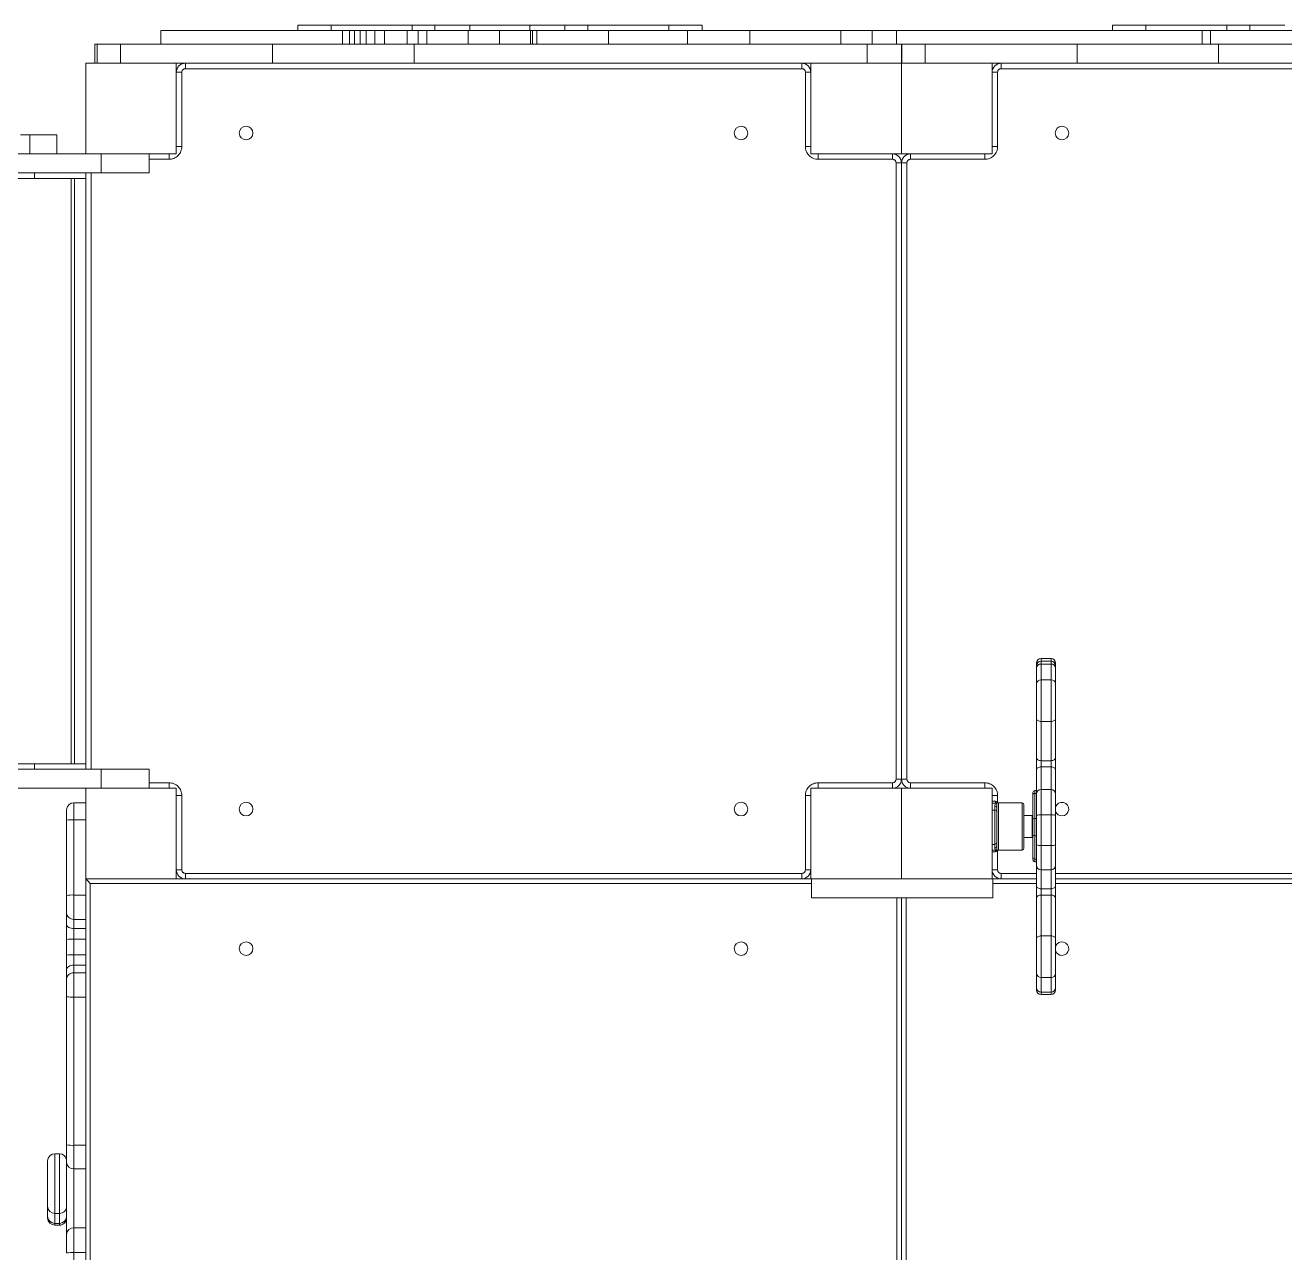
# Model space of a CAD drawing. Header units: millimetres. Extents: x -8083 to 6576, y -6691 to 5601.
# Drawn here: x 1200 to 2590, y 277 to 1632 of the extents above; entities that cross this region are included whole.
import ezdxf

# ---------------------------------------------------------------- set-up
doc = ezdxf.new("R2010")
doc.units = ezdxf.units.MM
doc.layers.add('DIKOM_ОБЪЕКТ', color=7, linetype='Continuous')

msp = doc.modelspace()

# ---------------------------------------------------------------- linework, layer by layer
at = {"layer": 'DIKOM_ОБЪЕКТ', "color": 7, "linetype": 'Continuous', "lineweight": 15}
for p, q in [((1349.972, 1611.118), (1349.972, 1626.118)), ((1550.372, 1626.118), (1349.972, 1626.118)), ((1501.029, 1632.119), (1501.029, 1626.118)), ((1537.734, 1632.119), (1501.029, 1632.119)), ((1537.734, 1632.119), (1627.071, 1632.119)), ((1537.734, 1626.118), (1537.734, 1632.119)), ((1550.372, 1611.118), (1550.372, 1626.118)), ((1550.372, 1626.118), (1558.072, 1626.118)), ((1558.072, 1626.118), (1558.072, 1611.118)), ((1558.072, 1626.118), (1563.592, 1626.118)), ((1563.592, 1626.118), (1563.592, 1611.118)), ((1569.82, 1626.118), (1563.592, 1626.118)), ((1569.82, 1611.118), (1569.82, 1626.118)), ((1576.429, 1626.118), (1569.82, 1626.118)), ((1576.429, 1611.118), (1576.429, 1626.118)), ((1585.955, 1626.118), (1576.429, 1626.118)), ((1585.955, 1611.118), (1585.955, 1626.118)), ((1596.595, 1626.118), (1585.955, 1626.118)), ((1596.595, 1611.118), (1596.595, 1626.118)), ((1621.788, 1626.118), (1596.595, 1626.118)), ((1621.788, 1611.118), (1621.788, 1626.118)), ((1621.788, 1626.118), (1633.734, 1626.118)), ((1652.33, 1632.119), (1627.071, 1632.119)), ((1627.071, 1632.119), (1627.071, 1626.118)), ((1633.734, 1626.118), (1633.734, 1611.118)), ((1633.734, 1626.118), (1643.507, 1626.118)), ((1643.507, 1626.118), (1643.507, 1611.118)), ((1689.01, 1626.118), (1643.507, 1626.118)), ((1652.33, 1632.119), (1691.029, 1632.119)), ((1652.33, 1626.118), (1652.33, 1632.119)), ((1689.01, 1611.118), (1689.01, 1626.118)), ((1723.42, 1626.118), (1689.01, 1626.118)), ((1691.029, 1632.119), (1691.029, 1626.118)), ((1757.024, 1632.119), (1691.029, 1632.119)), ((1723.42, 1611.118), (1723.42, 1626.118)), ((1723.42, 1626.118), (1757.83, 1626.118)), ((1757.024, 1626.118), (1757.024, 1632.119)), ((1757.024, 1632.119), (1795.723, 1632.119)), ((1757.83, 1626.118), (1757.83, 1611.118)), ((1757.83, 1626.118), (1760.048, 1626.118)), ((1760.048, 1626.118), (1760.048, 1611.118)), ((1764.693, 1626.118), (1760.048, 1626.118)), ((1764.693, 1611.118), (1764.693, 1626.118)), ((1843.661, 1626.118), (1764.693, 1626.118)), ((1820.982, 1632.119), (1795.723, 1632.119)), ((1795.723, 1632.119), (1795.723, 1626.118)), ((1820.982, 1632.119), (1910.32, 1632.119)), ((1820.982, 1626.118), (1820.982, 1632.119)), ((1843.661, 1611.118), (1843.661, 1626.118)), ((1931.017, 1626.118), (1843.661, 1626.118)), ((1947.024, 1632.119), (1910.32, 1632.119)), ((1910.32, 1632.119), (1910.32, 1626.118)), ((1931.017, 1611.118), (1931.017, 1626.118)), ((1931.017, 1626.118), (1999.743, 1626.118)), ((1947.024, 1626.118), (1947.024, 1632.119)), ((1999.743, 1626.118), (1999.743, 1611.118)), ((1999.743, 1626.118), (2100.23, 1626.118)), ((2100.23, 1626.118), (2100.23, 1611.118)), ((2100.23, 1626.118), (2134.748, 1626.118)), ((2134.748, 1626.118), (2134.748, 1611.118)), ((2134.748, 1626.118), (2161.643, 1626.118)), ((2161.643, 1626.118), (2161.643, 1611.118)), ((2498.72, 1626.118), (2161.643, 1626.118)), ((2399.937, 1632.119), (2399.937, 1626.118)), ((2436.641, 1632.119), (2399.937, 1632.119)), ((2436.641, 1632.119), (2525.979, 1632.119)), ((2436.641, 1626.118), (2436.641, 1632.119)), ((2498.72, 1626.118), (2498.72, 1611.118)), ((2507.845, 1626.118), (2498.72, 1626.118)), ((2507.845, 1611.118), (2507.845, 1626.118)), ((2605.486, 1626.118), (2507.845, 1626.118)), ((2551.238, 1632.119), (2525.979, 1632.119)), ((2525.979, 1632.119), (2525.979, 1626.118)), ((2551.238, 1632.119), (2589.936, 1632.119)), ((2551.238, 1626.118), (2551.238, 1632.119)), ((1277.07, 1611.118), (1277.07, 1590.118)), ((1279.728, 1611.118), (1277.07, 1611.118)), ((1279.728, 1611.118), (1279.728, 1590.118)), ((1305.42, 1611.118), (1279.728, 1611.118)), ((1305.42, 1590.118), (1305.42, 1611.118)), ((1305.42, 1611.118), (1473.115, 1611.118)), ((1473.115, 1611.118), (1473.115, 1590.118)), ((1473.115, 1611.118), (1629.324, 1611.118)), ((1629.324, 1611.118), (1629.324, 1590.118)), ((2129.287, 1611.118), (1629.324, 1611.118)), ((2129.287, 1590.118), (2129.287, 1611.118)), ((2167.07, 1611.118), (2129.287, 1611.118)), ((2167.07, 1590.118), (2167.07, 1611.118)), ((2167.374, 1611.118), (2167.07, 1611.118)), ((2167.362, 1611.118), (2167.362, 1590.118)), ((2193.028, 1611.118), (2167.362, 1611.118)), ((2193.028, 1590.118), (2193.028, 1611.118)), ((2193.028, 1611.118), (2360.723, 1611.118)), ((2360.723, 1590.118), (2360.723, 1611.118)), ((2360.723, 1611.118), (2498.72, 1611.118)), ((2507.845, 1611.118), (2498.72, 1611.118)), ((2605.486, 1611.118), (2507.845, 1611.118)), ((2516.933, 1611.118), (2516.933, 1590.118)), ((1267.07, 1590.118), (1267.07, 1490.118)), ((1367.07, 1590.118), (1267.07, 1590.118)), ((1473.115, 1590.118), (1367.07, 1590.118)), ((1367.07, 1490.118), (1367.07, 1590.118)), ((1377.07, 1584.118), (1377.07, 1590.118)), ((1629.324, 1590.118), (1473.115, 1590.118)), ((2129.287, 1590.118), (1629.324, 1590.118)), ((2057.07, 1584.118), (2057.07, 1590.118)), ((2067.07, 1590.118), (2067.07, 1490.118)), ((2167.07, 1590.118), (2129.287, 1590.118)), ((2167.07, 1590.118), (2167.07, 1490.118)), ((2167.362, 1590.118), (2167.07, 1590.118)), ((2167.362, 1590.118), (2193.028, 1590.118)), ((2193.028, 1590.118), (2360.723, 1590.118)), ((2267.07, 1490.118), (2267.07, 1590.118)), ((2277.07, 1584.118), (2277.07, 1590.118)), ((2360.723, 1590.118), (2516.933, 1590.118)), ((2516.933, 1590.118), (2967.07, 1590.118)), ((1373.07, 1580.118), (1367.07, 1580.118)), ((1373.07, 1580.118), (1373.07, 1498.118)), ((2057.07, 1584.118), (1377.07, 1584.118)), ((2061.07, 1498.118), (2061.07, 1580.118)), ((2061.07, 1580.118), (2067.07, 1580.118)), ((2273.07, 1580.118), (2267.07, 1580.118)), ((2273.07, 1580.118), (2273.07, 1498.118)), ((2957.07, 1584.118), (2277.07, 1584.118)), ((1205.369, 1511.118), (1195.313, 1511.118)), ((1205.369, 1511.118), (1205.369, 1490.118)), ((1235.369, 1511.118), (1205.369, 1511.118)), ((1235.369, 1490.118), (1235.369, 1511.118)), ((1267.07, 1490.118), (1141.562, 1490.118)), ((1267.07, 1490.118), (1367.07, 1490.118)), ((1284.045, 1469.118), (1284.045, 1490.118)), ((1337.07, 1469.118), (1337.07, 1490.118)), ((1359.07, 1490.118), (1359.07, 1484.118)), ((1373.07, 1498.118), (1367.07, 1498.118)), ((2061.07, 1498.118), (2067.07, 1498.118)), ((2067.07, 1490.118), (2167.07, 1490.118)), ((2075.07, 1484.118), (2075.07, 1490.118)), ((2157.07, 1484.118), (2157.07, 1490.118)), ((2167.07, 1490.118), (2267.07, 1490.118)), ((2177.07, 1484.118), (2177.07, 1490.118)), ((2259.07, 1490.118), (2259.07, 1484.118)), ((2273.07, 1498.118), (2267.07, 1498.118)), ((1359.07, 1484.118), (1337.07, 1484.118)), ((2157.07, 1484.118), (2075.07, 1484.118)), ((2161.07, 800.118), (2161.07, 1480.118)), ((2161.07, 1480.118), (2167.07, 1480.118)), ((2167.07, 800.118), (2167.07, 1480.118)), ((2173.07, 1480.118), (2167.07, 1480.118)), ((2173.07, 1480.118), (2173.07, 800.118)), ((2259.07, 1484.118), (2177.07, 1484.118)), ((1210.493, 1463.118), (409.934, 1463.118)), ((1141.562, 1469.118), (1284.045, 1469.118)), ((1210.493, 1463.118), (1210.493, 1469.118)), ((1267.07, 1463.118), (1210.493, 1463.118)), ((1251.185, 817.118), (1251.185, 1463.118)), ((1254.689, 1463.118), (1254.689, 817.118)), ((1267.07, 1463.118), (1267.07, 1469.118)), ((1267.07, 1463.118), (1267.07, 817.118)), ((1273.07, 1469.118), (1273.07, 811.118)), ((1284.045, 1469.118), (1337.07, 1469.118)), ((2332.07, 933.188), (2321.07, 933.188)), ((2321.07, 930.245), (2321.07, 933.188)), ((2332.07, 930.245), (2332.07, 933.188)), ((2332.07, 930.245), (2321.07, 930.245)), ((2321.07, 927.133), (2321.07, 930.245)), ((2321.07, 909.682), (2321.07, 927.133)), ((2332.07, 927.133), (2321.07, 927.133)), ((2332.07, 927.133), (2332.07, 930.245)), ((2332.07, 909.682), (2332.07, 927.133)), ((2321.07, 863.771), (2321.07, 909.682)), ((2332.07, 909.682), (2321.07, 909.682)), ((2332.07, 863.771), (2332.07, 909.682)), ((2316.07, 867.378), (2316.07, 824.127)), ((2321.07, 863.771), (2332.07, 863.771)), ((2321.07, 820.52), (2321.07, 863.771)), ((2332.07, 863.771), (2332.07, 820.52)), ((2337.07, 867.378), (2337.07, 824.127)), ((2321.07, 820.52), (2332.07, 820.52)), ((2321.07, 813.626), (2321.07, 820.52)), ((2332.07, 820.52), (2332.07, 813.626)), ((1210.493, 817.118), (409.934, 817.118)), ((1284.045, 811.118), (1141.562, 811.118)), ((1267.07, 817.118), (1210.493, 817.118)), ((1210.493, 811.118), (1210.493, 817.118)), ((1267.07, 811.118), (1267.07, 817.118)), ((1284.045, 790.118), (1284.045, 811.118)), ((1337.07, 811.118), (1284.045, 811.118)), ((1337.07, 790.118), (1337.07, 811.118)), ((2332.07, 813.626), (2321.07, 813.626)), ((2321.07, 788.763), (2321.07, 813.626)), ((2332.07, 788.763), (2332.07, 813.626)), ((1337.07, 796.118), (1359.07, 796.118)), ((1359.07, 796.118), (1359.07, 790.118)), ((2075.07, 796.118), (2157.07, 796.118)), ((2075.07, 796.118), (2075.07, 790.118)), ((2157.07, 796.118), (2157.07, 790.118)), ((2161.07, 800.118), (2167.07, 800.118)), ((2173.07, 800.118), (2167.07, 800.118)), ((2177.07, 796.118), (2259.07, 796.118)), ((2177.07, 796.118), (2177.07, 790.118)), ((2259.07, 796.118), (2259.07, 790.118)), ((1141.562, 790.118), (1267.07, 790.118)), ((1267.07, 790.118), (1267.07, 690.118)), ((1367.07, 790.118), (1267.07, 790.118)), ((1367.07, 690.118), (1367.07, 790.118)), ((1373.07, 782.118), (1367.07, 782.118)), ((1373.07, 782.118), (1373.07, 700.118)), ((2061.07, 700.118), (2061.07, 782.118)), ((2061.07, 782.118), (2067.07, 782.118)), ((2067.07, 790.118), (2067.07, 690.118)), ((2167.07, 790.118), (2067.07, 790.118)), ((2267.07, 790.118), (2167.07, 790.118)), ((2167.07, 790.118), (2167.07, 690.118)), ((2267.07, 690.118), (2267.07, 790.118)), ((2273.07, 782.118), (2267.07, 782.118)), ((2273.07, 782.118), (2273.07, 774.151)), ((2316.07, 787.566), (2314.07, 787.566)), ((2314.07, 787.566), (2314.07, 784.432)), ((2314.07, 756.82), (2314.07, 784.432)), ((2314.07, 784.432), (2316.07, 784.432)), ((2332.07, 788.763), (2321.07, 788.763)), ((2321.07, 760.683), (2321.07, 788.763)), ((2332.07, 760.683), (2332.07, 788.763)), ((1254.07, 774.118), (1254.07, 755.27)), ((1267.07, 774.118), (1254.07, 774.118)), ((2270.606, 775.883), (2267.07, 775.883)), ((2267.07, 773.686), (2270.606, 773.686)), ((2270.07, 765.97), (2267.07, 765.97)), ((2270.07, 770.539), (2270.07, 765.97)), ((2270.07, 727.996), (2270.07, 765.97)), ((2270.606, 773.686), (2270.606, 775.883)), ((2272.338, 772.764), (2272.338, 774.883)), ((2300.07, 773.883), (2274.07, 773.883)), ((2274.07, 773.883), (2274.07, 721.883)), ((2300.07, 721.883), (2300.07, 773.883)), ((1246.07, 754.809), (1246.07, 671.833)), ((1254.07, 672.293), (1254.07, 755.27)), ((1254.07, 755.27), (1267.07, 755.27)), ((2311.07, 759.883), (2302.07, 759.883)), ((2311.07, 735.883), (2311.07, 759.883)), ((2314.07, 756.82), (2314.07, 737.464)), ((2316.07, 756.82), (2314.07, 756.82)), ((2321.07, 726.97), (2321.07, 760.683)), ((2332.07, 760.683), (2321.07, 760.683)), ((2332.07, 726.97), (2332.07, 760.683)), ((2314.07, 737.464), (2316.07, 737.464)), ((2314.07, 711.733), (2314.07, 737.464)), ((2267.07, 727.996), (2270.07, 727.996)), ((2270.07, 727.996), (2270.07, 724.456)), ((2272.338, 720.883), (2272.338, 722.595)), ((2302.07, 735.883), (2311.07, 735.883)), ((2332.07, 726.97), (2321.07, 726.97)), ((2321.07, 700.107), (2321.07, 726.97)), ((2332.07, 700.107), (2332.07, 726.97)), ((2270.606, 721.659), (2267.07, 721.659)), ((2267.07, 719.883), (2270.606, 719.883)), ((2270.606, 719.883), (2270.606, 721.659)), ((2273.07, 721.615), (2273.07, 700.118)), ((2274.07, 721.883), (2300.07, 721.883)), ((2316.07, 711.733), (2314.07, 711.733)), ((2314.07, 711.733), (2314.07, 708.89)), ((2314.07, 708.89), (2316.07, 708.89)), ((1373.07, 700.118), (1367.07, 700.118)), ((1377.07, 696.118), (2057.07, 696.118)), ((1377.07, 696.118), (1377.07, 690.118)), ((2057.07, 696.118), (2057.07, 690.118)), ((2061.07, 700.118), (2067.07, 700.118)), ((2273.07, 700.118), (2267.07, 700.118)), ((2277.07, 696.118), (2277.07, 690.118)), ((2277.07, 696.118), (2316.07, 696.118)), ((2321.07, 700.107), (2332.07, 700.107)), ((2321.07, 679.127), (2321.07, 700.107)), ((2332.07, 679.127), (2332.07, 700.107)), ((2337.07, 696.118), (2946.07, 696.118)), ((1267.07, 672.293), (1267.07, 690.118)), ((1267.07, 690.118), (1367.07, 690.118)), ((1272.07, -804.882), (1272.07, 685.118)), ((1272.07, 685.118), (2067.741, 685.118)), ((2067.07, 690.118), (1367.07, 690.118)), ((2067.07, 690.118), (2167.07, 690.118)), ((2067.741, 690.118), (2067.741, 669.118)), ((2167.07, 690.118), (2267.07, 690.118)), ((2267.07, 690.118), (2267.672, 690.118)), ((2267.672, 690.118), (2267.74, 690.118)), ((2267.74, 669.118), (2267.74, 690.118)), ((2316.07, 690.118), (2267.74, 690.118)), ((2267.74, 685.118), (2316.07, 685.118)), ((2946.07, 690.118), (2337.07, 690.118)), ((2337.07, 685.118), (2946.07, 685.118)), ((1254.07, 672.293), (1254.07, 645.434)), ((1267.07, 672.293), (1254.07, 672.293)), ((1267.07, 645.434), (1267.07, 672.293)), ((2067.741, 669.118), (2267.672, 669.118)), ((2162.07, 669.118), (2162.07, -788.882)), ((2167.07, -788.882), (2167.07, 669.118)), ((2172.07, -788.882), (2172.07, 669.118)), ((2267.672, 669.118), (2267.74, 669.118)), ((2316.07, 668.764), (2316.07, 623.714)), ((2321.07, 679.127), (2332.07, 679.127)), ((2321.07, 672.227), (2321.07, 679.127)), ((2321.07, 672.227), (2332.07, 672.227)), ((2321.07, 627.177), (2321.07, 672.227)), ((2332.07, 679.127), (2332.07, 672.227)), ((2332.07, 672.227), (2332.07, 627.177)), ((2337.07, 668.764), (2337.07, 623.714)), ((1254.07, 645.434), (1267.07, 645.434)), ((1254.07, 635.214), (1254.07, 645.434)), ((1267.07, 635.214), (1267.07, 645.434)), ((1267.07, 635.214), (1254.07, 635.214)), ((1254.07, 623.541), (1254.07, 635.214)), ((1267.07, 623.541), (1267.07, 635.214)), ((2321.07, 581.433), (2321.07, 627.177)), ((2332.07, 627.177), (2321.07, 627.177)), ((2332.07, 581.433), (2332.07, 627.177)), ((1246.07, 623.238), (1246.07, 605.937)), ((1267.07, 623.541), (1254.07, 623.541)), ((1254.07, 606.24), (1254.07, 623.541)), ((1267.07, 606.24), (1267.07, 623.541)), ((1254.07, 594.845), (1254.07, 606.24)), ((1267.07, 606.24), (1254.07, 606.24)), ((1267.07, 594.845), (1267.07, 606.24)), ((1254.07, 586.49), (1254.07, 594.845)), ((1267.07, 594.845), (1254.07, 594.845)), ((1254.07, 586.49), (1254.07, 559.656)), ((1267.07, 586.49), (1254.07, 586.49)), ((1267.07, 586.49), (1267.07, 594.845)), ((1267.07, 559.656), (1267.07, 586.49)), ((2332.07, 581.433), (2321.07, 581.433)), ((2321.07, 565.171), (2321.07, 581.433)), ((2332.07, 565.171), (2332.07, 581.433)), ((1246.07, 560.041), (1246.07, 396.497)), ((1254.07, 559.656), (1267.07, 559.656)), ((1254.07, 396.112), (1254.07, 559.656)), ((1267.07, 396.112), (1267.07, 559.656)), ((2332.07, 565.171), (2321.07, 565.171)), ((2321.07, 562.578), (2321.07, 565.171)), ((2321.07, 562.578), (2332.07, 562.578)), ((2332.07, 562.578), (2332.07, 565.171)), ((1267.07, 396.112), (1254.07, 396.112)), ((1254.07, 396.112), (1254.07, 370.118)), ((1267.07, 370.118), (1267.07, 396.112)), ((1238.07, 386.852), (1233.07, 386.852)), ((1233.07, 386.852), (1233.07, 320.898)), ((1238.07, 386.852), (1238.07, 320.898)), ((1254.07, 370.118), (1267.07, 370.118)), ((1254.07, 305.136), (1254.07, 370.118)), ((1267.07, 305.136), (1267.07, 370.118)), ((1225.07, 317.917), (1225.07, 328.887)), ((1233.07, 320.898), (1238.07, 320.898)), ((1233.07, 309.928), (1233.07, 320.898)), ((1238.07, 320.898), (1238.07, 309.928)), ((1225.07, 315.989), (1225.07, 317.742)), ((1238.07, 309.928), (1233.07, 309.928)), ((1233.07, 309.928), (1233.07, 309.887)), ((1233.07, 309.887), (1238.07, 309.887)), ((1233.07, 308), (1233.07, 309.887)), ((1238.07, 308), (1233.07, 308)), ((1233.07, 308), (1233.07, 307.96)), ((1233.07, 307.96), (1238.07, 307.96)), ((1238.07, 309.928), (1238.07, 309.887)), ((1238.07, 309.887), (1238.07, 308)), ((1238.07, 308), (1238.07, 307.96)), ((1254.07, 305.136), (1254.07, 277.68)), ((1267.07, 305.136), (1254.07, 305.136)), ((1267.07, 277.68), (1267.07, 305.136)), ((1254.07, 277.68), (1267.07, 277.68)), ((1254.07, 128.49), (1254.07, 277.68)), ((1267.07, 128.49), (1267.07, 277.68))]:
    msp.add_line(p, q, dxfattribs=at)
at = {"layer": 'DIKOM_ОБЪЕКТ', "color": 7, "linetype": 'Continuous', "lineweight": 15, "flags": 128}
for points in [[(2321.07, 863.771), (2320.095, 863.841), (2319.157, 864.046), (2318.292, 864.379), (2317.535, 864.828), (2316.913, 865.374), (2316.451, 865.998), (2316.166, 866.674), (2316.07, 867.378)], [(2337.07, 867.378), (2336.974, 866.674), (2336.69, 865.998), (2336.228, 865.374), (2335.606, 864.828), (2334.848, 864.379), (2333.984, 864.046), (2333.046, 863.841), (2332.07, 863.771)], [(2321.07, 820.52), (2320.095, 820.589), (2319.157, 820.794), (2318.292, 821.128), (2317.535, 821.576), (2316.913, 822.123), (2316.451, 822.746), (2316.166, 823.423), (2316.07, 824.127)], [(2337.07, 824.127), (2336.974, 823.423), (2336.69, 822.746), (2336.228, 822.123), (2335.606, 821.576), (2334.848, 821.128), (2333.984, 820.794), (2333.046, 820.589), (2332.07, 820.52)], [(2321.07, 813.626), (2320.095, 813.563), (2319.157, 813.376), (2318.292, 813.072), (2317.535, 812.663), (2316.913, 812.165), (2316.451, 811.597), (2316.166, 810.98), (2316.07, 810.339)], [(2337.07, 810.339), (2336.974, 810.98), (2336.69, 811.597), (2336.228, 812.165), (2335.606, 812.663), (2334.848, 813.072), (2333.984, 813.376), (2333.046, 813.563), (2332.07, 813.626)], [(1272.07, 685.118), (1271.095, 686.094), (1270.157, 687.032), (1269.292, 687.896), (1268.535, 688.654), (1267.913, 689.276), (1267.451, 689.738), (1267.166, 690.022), (1267.07, 690.118)], [(2321.07, 679.127), (2320.095, 679.193), (2319.157, 679.389), (2318.292, 679.707), (2317.535, 680.134), (2316.913, 680.655), (2316.451, 681.249), (2316.166, 681.894), (2316.07, 682.565)], [(2337.07, 682.565), (2336.974, 681.894), (2336.69, 681.249), (2336.228, 680.655), (2335.606, 680.134), (2334.848, 679.707), (2333.984, 679.389), (2333.046, 679.193), (2332.07, 679.127)], [(2321.07, 672.227), (2320.095, 672.16), (2319.157, 671.963), (2318.292, 671.643), (2317.535, 671.212), (2316.913, 670.688), (2316.451, 670.089), (2316.166, 669.439), (2316.07, 668.764)], [(2337.07, 668.764), (2336.974, 669.439), (2336.69, 670.089), (2336.228, 670.688), (2335.606, 671.212), (2334.848, 671.643), (2333.984, 671.963), (2333.046, 672.16), (2332.07, 672.227)], [(1246.07, 652.136), (1246.224, 650.828), (1246.679, 649.571), (1247.418, 648.412), (1248.413, 647.397), (1249.626, 646.563), (1251.009, 645.944), (1252.51, 645.563), (1254.07, 645.434)], [(1246.07, 639.581), (1246.224, 638.729), (1246.679, 637.91), (1247.418, 637.155), (1248.413, 636.493), (1249.626, 635.95), (1251.009, 635.547), (1252.51, 635.298), (1254.07, 635.214)], [(2321.07, 627.177), (2320.095, 627.111), (2319.157, 626.914), (2318.292, 626.594), (2317.535, 626.163), (2316.913, 625.638), (2316.451, 625.04), (2316.166, 624.39), (2316.07, 623.714)], [(2337.07, 623.714), (2336.974, 624.39), (2336.69, 625.04), (2336.228, 625.638), (2335.606, 626.163), (2334.848, 626.594), (2333.984, 626.914), (2333.046, 627.111), (2332.07, 627.177)], [(1246.07, 589.984), (1246.224, 590.932), (1246.679, 591.844), (1247.418, 592.685), (1248.413, 593.421), (1249.626, 594.026), (1251.009, 594.475), (1252.51, 594.752), (1254.07, 594.845)], [(1246.07, 579.72), (1246.224, 581.04), (1246.679, 582.311), (1247.418, 583.481), (1248.413, 584.507), (1249.626, 585.349), (1251.009, 585.975), (1252.51, 586.36), (1254.07, 586.49)]]:
    msp.add_lwpolyline(points, dxfattribs=at)
at = {"layer": 'DIKOM_ОБЪЕКТ', "color": 7, "linetype": 'Continuous', "lineweight": 15}
for centre in [(1444.07, 1513.118), (1990.07, 1513.118), (2344.07, 1513.118), (1444.07, 767.118), (1990.07, 767.118), (1444.07, 613.118), (1990.07, 613.118)]:
    msp.add_circle(centre, 7.5, dxfattribs=at)
for centre, radius, start, end in [((1377.07, 1580.118), 10, 90, 180), ((2057.07, 1580.118), 10, 0, 90), ((2277.07, 1580.118), 10, 90, 180), ((2157.07, 1480.118), 10, 0, 90), ((2177.07, 1480.118), 10, 90, 180), ((2321.07, 928.188), 5, 90, 180), ((2332.07, 928.188), 5, 0, 90), ((2321.07, 925.245), 5, 90, 180), ((2320.824, 922.377), 4.762, 87.040197, 176.695901), ((2332.07, 925.245), 5, 0, 90), ((2332.316, 922.377), 4.762, 3.302062, 92.960481), ((2320.638, 905.103), 4.599, 84.610821, 173.332096), ((2332.502, 905.103), 4.599, 6.665788, 95.389959), ((2157.07, 800.118), 10, 270, 0), ((2177.07, 800.118), 10, 180, 270), ((2314.07, 785.566), 2, 90, 180), ((2313.806, 782.674), 1.778, 81.452042, 167.499175), ((2321.07, 783.763), 5, 90, 180), ((2332.07, 783.763), 5, 0, 90), ((1254.07, 766.118), 8, 90, 180), ((2270.116, 768.585), 1.955, 1.410343, 91.344975), ((2270.072, 763.971), 1.999, 0.035622, 90.03956), ((2270.606, 773.883), 2, 30, 90), ((2270.635, 771.651), 2.035, 33.167446, 90.803082), ((2274.07, 775.883), 2, 210, 270), ((2300.07, 771.883), 2, 0, 90), ((2344.07, 767.118), 7.5, 270, 161.591432), ((2344.07, 767.118), 7.5, 200.934493, 270), ((1252.077, 720.187), 35.139, 86.747942, 99.842632), ((2311.07, 760.883), 1, 270, 0), ((2314.034, 754.857), 1.964, 88.935997, 178.88929), ((2319.825, 740.912), 19.81, 86.396334, 100.926405), ((2333.315, 740.914), 19.808, 79.072965, 93.604121), ((2314.044, 739.437), 1.973, 180.794744, 270.776897), ((2270.07, 729.996), 2, 269.99938, 359.997204), ((2270.105, 726.421), 1.966, 268.987268, 358.944266), ((2270.629, 723.686), 2.027, 269.351937, 327.455381), ((2300.07, 723.883), 2, 270, 0), ((2311.07, 734.883), 1, 0, 90), ((2319.834, 739.318), 12.41, 252.344394, 275.716387), ((2333.306, 739.317), 12.409, 264.282901, 287.656601), ((2270.606, 721.883), 2, 270, 330), ((2274.07, 719.883), 2, 90, 150), ((2313.826, 713.506), 1.789, 190.988523, 277.834747), ((2314.07, 710.89), 2, 180, 270), ((1377.07, 700.118), 10, 180, 270), ((2057.07, 700.118), 10, 270, 0), ((2277.07, 700.118), 10, 180, 270), ((2321.07, 705.107), 5, 180, 270), ((2332.07, 705.107), 5, 270, 0), ((1252.077, 637.211), 35.139, 86.747942, 99.842632), ((1252.072, 570.538), 53.041, 87.841053, 96.497385), ((2344.07, 613.118), 7.5, 270, 158.96053), ((1252.074, 553.21), 53.068, 87.844131, 96.496012), ((2344.07, 613.118), 7.5, 201.03947, 270), ((2320.686, 586.056), 4.639, 185.712516, 274.751087), ((2332.455, 586.056), 4.639, 265.248161, 354.289579), ((2320.864, 569.965), 4.799, 182.704637, 272.468753), ((2332.277, 569.965), 4.799, 267.530587, 357.297383), ((1252.074, 601.461), 41.853, 261.752916, 272.734349), ((2321.07, 567.578), 5, 180, 270), ((2332.07, 567.578), 5, 270, 0), ((1252.075, 437.939), 41.875, 261.755747, 272.731518), ((1233.07, 378.852), 8, 90, 180), ((1238.07, 378.852), 8, 0, 90), ((1253.744, 377.792), 7.682, 182.668531, 272.438286), ((1233.065, 328.892), 7.995, 180.040037, 270.039418), ((1238.076, 328.892), 7.994, 269.960606, 359.961647), ((1233.065, 317.923), 7.995, 180.039178, 270.040276), ((1233.07, 317.887), 8, 180, 270), ((1233.065, 315.995), 7.995, 180.040037, 270.039418), ((1233.07, 315.96), 8, 180, 270), ((1238.076, 317.923), 7.994, 269.959747, 359.962506), ((1238.07, 317.887), 8, 270, 0), ((1238.076, 315.995), 7.994, 269.960606, 359.961647), ((1238.07, 315.96), 8, 270, 0), ((1253.845, 297.36), 7.779, 88.341448, 178.236603), ((1252.072, 202.889), 74.817, 88.469679, 94.601411)]:
    msp.add_arc(centre, radius, start, end, dxfattribs=at)
for points, knots in [([(1377.07, 1584.118), (1376.567, 1584.065), (1375.793, 1583.983), (1374.862, 1583.484), (1374.221, 1582.968), (1373.705, 1582.327), (1373.206, 1581.396), (1373.124, 1580.622), (1373.07, 1580.118)], [0, 0, 0, 0, 0.23944111, 0.36835013, 0.5, 0.63164987, 0.76055889, 1, 1, 1, 1]), ([(2061.07, 1580.118), (2061.017, 1580.622), (2060.935, 1581.396), (2060.436, 1582.327), (2059.92, 1582.968), (2059.279, 1583.484), (2058.348, 1583.983), (2057.574, 1584.065), (2057.07, 1584.118)], [0, 0, 0, 0, 0.23943392, 0.36834099, 0.49998886, 0.63163674, 0.76054381, 1, 1, 1, 1]), ([(2277.07, 1584.118), (2276.567, 1584.065), (2275.793, 1583.983), (2274.862, 1583.484), (2274.221, 1582.968), (2273.705, 1582.327), (2273.206, 1581.396), (2273.124, 1580.622), (2273.07, 1580.118)], [0, 0, 0, 0, 0.23945483, 0.36837807, 0.50001042, 0.63165754, 0.76056388, 1, 1, 1, 1]), ([(1373.07, 1498.118), (1373.025, 1497.265), (1372.931, 1495.506), (1372.152, 1492.896), (1370.861, 1490.387), (1369.04, 1488.149), (1366.801, 1486.328), (1364.292, 1485.036), (1361.683, 1484.257), (1359.924, 1484.164), (1359.07, 1484.118)], [0, 0, 0, 0, 0.11651674, 0.24001671, 0.36864068, 0.50000611, 0.63136312, 0.75999673, 0.88348326, 1, 1, 1, 1]), ([(2075.07, 1484.118), (2074.216, 1484.164), (2072.458, 1484.257), (2069.848, 1485.036), (2067.339, 1486.328), (2065.101, 1488.149), (2063.28, 1490.387), (2061.988, 1492.896), (2061.209, 1495.506), (2061.116, 1497.265), (2061.07, 1498.118)], [0, 0, 0, 0, 0.11651625, 0.24000748, 0.36864055, 0.499997, 0.63136188, 0.75998531, 0.88348325, 1, 1, 1, 1]), ([(2273.07, 1498.118), (2273.025, 1497.265), (2272.931, 1495.506), (2272.153, 1492.896), (2270.861, 1490.387), (2269.04, 1488.149), (2266.801, 1486.328), (2264.292, 1485.036), (2261.683, 1484.257), (2259.924, 1484.164), (2259.07, 1484.118)], [0, 0, 0, 0, 0.11651638, 0.24001446, 0.36863803, 0.50000306, 0.63136387, 0.75999226, 0.88348362, 1, 1, 1, 1]), ([(2161.07, 1480.118), (2161.017, 1480.622), (2160.935, 1481.396), (2160.436, 1482.327), (2159.92, 1482.968), (2159.279, 1483.484), (2158.348, 1483.983), (2157.574, 1484.065), (2157.07, 1484.118)], [0, 0, 0, 0, 0.23946785, 0.36836236, 0.50001837, 0.63164758, 0.76055086, 1, 1, 1, 1]), ([(2177.07, 1484.118), (2176.567, 1484.065), (2175.793, 1483.983), (2174.862, 1483.484), (2174.221, 1482.968), (2173.705, 1482.327), (2173.206, 1481.396), (2173.124, 1480.622), (2173.07, 1480.118)], [0, 0, 0, 0, 0.23944723, 0.36834948, 0.49999243, 0.63163538, 0.76053763, 1, 1, 1, 1]), ([(2316.07, 928.183), (2316.07, 928.094), (2316.07, 927.912), (2316.07, 927.014), (2316.07, 926.008), (2316.07, 925.59)], [0, 0, 0, 0, 0.35970659, 0.73420454, 1, 1, 1, 1]), ([(2316.07, 925.24), (2316.07, 925.1), (2316.07, 924.821), (2316.07, 923.375), (2316.07, 922.651)], [0, 0, 0, 0, 0.49998896, 1, 1, 1, 1]), ([(2316.07, 922.651), (2316.07, 920.113), (2316.07, 915.035), (2316.07, 908.77), (2316.07, 905.637)], [0, 0, 0, 0, 0.50000243, 1, 1, 1, 1]), ([(2337.07, 928.183), (2337.07, 928.094), (2337.07, 927.912), (2337.07, 927.014), (2337.07, 926.008), (2337.07, 925.59)], [0, 0, 0, 0, 0.35970659, 0.73420454, 1, 1, 1, 1]), ([(2337.07, 925.24), (2337.07, 925.1), (2337.07, 924.821), (2337.07, 923.375), (2337.07, 922.651)], [0, 0, 0, 0, 0.49998896, 1, 1, 1, 1]), ([(2337.07, 922.651), (2337.07, 920.113), (2337.07, 915.035), (2337.07, 908.77), (2337.07, 905.637)], [0, 0, 0, 0, 0.50000243, 1, 1, 1, 1]), ([(2316.07, 905.637), (2316.07, 904.488), (2316.07, 902.163), (2316.07, 897.603), (2316.07, 892.523), (2316.07, 887.132), (2316.07, 881.662), (2316.07, 876.338), (2316.07, 871.392), (2316.07, 868.705), (2316.07, 867.378)], [0, 0, 0, 0, 0.12349714, 0.24999998, 0.37650623, 0.50000128, 0.6234968, 0.74999921, 0.87650494, 1, 1, 1, 1]), ([(2337.07, 905.637), (2337.07, 904.488), (2337.07, 902.163), (2337.07, 897.603), (2337.07, 892.523), (2337.07, 887.132), (2337.07, 881.662), (2337.07, 876.338), (2337.07, 871.392), (2337.07, 868.705), (2337.07, 867.378)], [0, 0, 0, 0, 0.12349714, 0.24999998, 0.37650623, 0.50000128, 0.6234968, 0.74999921, 0.87650494, 1, 1, 1, 1]), ([(2316.07, 824.127), (2316.07, 823.693), (2316.07, 822.801), (2316.07, 821.167), (2316.07, 819.33), (2316.07, 817.358), (2316.07, 815.368), (2316.07, 813.48), (2316.07, 811.769), (2316.07, 810.807), (2316.07, 810.339)], [0, 0, 0, 0, 0.11702005, 0.24062769, 0.36903536, 0.49999682, 0.63095904, 0.75936665, 0.88296873, 1, 1, 1, 1]), ([(2337.07, 824.127), (2337.07, 823.693), (2337.07, 822.801), (2337.07, 821.167), (2337.07, 819.33), (2337.07, 817.358), (2337.07, 815.368), (2337.07, 813.48), (2337.07, 811.769), (2337.07, 810.807), (2337.07, 810.339)], [0, 0, 0, 0, 0.11702005, 0.24062769, 0.36903536, 0.49999682, 0.63095904, 0.75936665, 0.88296873, 1, 1, 1, 1]), ([(2316.07, 810.339), (2316.07, 807.725), (2316.07, 802.481), (2316.07, 793.75), (2316.07, 787.583), (2316.07, 784.243), (2316.07, 784.107)], [0, 0, 0, 0, 0.327424, 0.65673715, 0.98604886, 1, 1, 1, 1]), ([(2337.07, 810.339), (2337.07, 807.725), (2337.07, 802.481), (2337.07, 793.75), (2337.07, 787.583), (2337.07, 784.243), (2337.07, 784.107)], [0, 0, 0, 0, 0.327424, 0.65673715, 0.98604886, 1, 1, 1, 1]), ([(1359.07, 796.118), (1359.924, 796.073), (1361.683, 795.979), (1364.292, 795.2), (1366.802, 793.909), (1369.04, 792.088), (1370.861, 789.85), (1372.152, 787.34), (1372.931, 784.731), (1373.025, 782.972), (1373.07, 782.118)], [0, 0, 0, 0, 0.11651732, 0.24000543, 0.36863663, 0.49999715, 0.63135425, 0.75998313, 0.88348318, 1, 1, 1, 1]), ([(2061.07, 782.118), (2061.116, 782.972), (2061.209, 784.731), (2061.988, 787.34), (2063.28, 789.85), (2065.101, 792.088), (2067.339, 793.909), (2069.848, 795.2), (2072.458, 795.979), (2074.216, 796.073), (2075.07, 796.118)], [0, 0, 0, 0, 0.11651683, 0.24001486, 0.36864319, 0.49999974, 0.6313597, 0.75999036, 0.88348317, 1, 1, 1, 1]), ([(2157.07, 796.118), (2157.574, 796.172), (2158.348, 796.254), (2159.279, 796.753), (2159.92, 797.269), (2160.436, 797.91), (2160.935, 798.841), (2161.017, 799.615), (2161.07, 800.118)], [0, 0, 0, 0, 0.23945638, 0.3683548, 0.5, 0.6316452, 0.76054362, 1, 1, 1, 1]), ([(2173.07, 800.118), (2173.124, 799.615), (2173.206, 798.841), (2173.705, 797.91), (2174.221, 797.269), (2174.862, 796.753), (2175.793, 796.254), (2176.567, 796.172), (2177.07, 796.118)], [0, 0, 0, 0, 0.23945091, 0.36835705, 0.4999892, 0.63164814, 0.76054553, 1, 1, 1, 1]), ([(2259.07, 796.118), (2259.924, 796.073), (2261.683, 795.979), (2264.292, 795.2), (2266.802, 793.909), (2269.04, 792.088), (2270.861, 789.85), (2272.153, 787.34), (2272.931, 784.731), (2273.025, 782.972), (2273.07, 782.118)], [0, 0, 0, 0, 0.11651696, 0.2400099, 0.36863588, 0.50000021, 0.6313569, 0.75998537, 0.88348354, 1, 1, 1, 1]), ([(2312.07, 785.452), (2312.07, 785.49), (2312.07, 785.557), (2312.07, 785.208), (2312.07, 785.057)], [0, 0, 0, 0, 0.5667493, 1, 1, 1, 1]), ([(2312.07, 783.059), (2312.07, 783.681), (2312.07, 784.406), (2312.07, 784.702), (2312.07, 784.743)], [0, 0, 0, 0, 0.85907173, 1, 1, 1, 1]), ([(2312.07, 754.895), (2312.07, 755.795), (2312.07, 757.599), (2312.07, 761.295), (2312.07, 765.691), (2312.07, 770.825), (2312.07, 776.566), (2312.07, 780.898), (2312.07, 783.059)], [0, 0, 0, 0, 0.16587662, 0.33259607, 0.50000294, 0.66739828, 0.83412029, 1, 1, 1, 1]), ([(2316.07, 783.757), (2316.07, 783.654), (2316.07, 783.442), (2316.07, 782.096), (2316.07, 779.936), (2316.07, 776.935), (2316.07, 773.26), (2316.07, 769.121), (2316.07, 764.779), (2316.07, 761.809), (2316.07, 760.363)], [0, 0, 0, 0, 0.11740776, 0.24108875, 0.3693365, 0.49999618, 0.63066103, 0.75890788, 0.88259201, 1, 1, 1, 1]), ([(2337.07, 783.757), (2337.07, 783.654), (2337.07, 783.442), (2337.07, 782.096), (2337.07, 779.936), (2337.07, 776.935), (2337.07, 773.26), (2337.07, 769.121), (2337.07, 764.779), (2337.07, 761.809), (2337.07, 760.363)], [0, 0, 0, 0, 0.11740776, 0.24108875, 0.3693365, 0.49999618, 0.63066103, 0.75890788, 0.88259201, 1, 1, 1, 1]), ([(1246.07, 766.118), (1246.07, 766.082), (1246.07, 766.007), (1246.07, 765.384), (1246.07, 764.354), (1246.07, 762.901), (1246.07, 761.11), (1246.07, 759.088), (1246.07, 756.965), (1246.07, 755.515), (1246.07, 754.809)], [0, 0, 0, 0, 0.11712366, 0.24074845, 0.36912758, 0.49999813, 0.6308815, 0.7592481, 0.88286834, 1, 1, 1, 1]), ([(2270.606, 773.686), (2270.582, 773.316), (2270.53, 772.541), (2270.185, 771.494), (2270.108, 770.851), (2270.07, 770.539)], [0, 0, 0, 0, 0.32020693, 0.67058441, 1, 1, 1, 1]), ([(2272.07, 768.633), (2272.122, 769.382), (2272.226, 770.879), (2272.301, 772.136), (2272.338, 772.764)], [0, 0, 0, 0, 0.50005985, 1, 1, 1, 1]), ([(2272.07, 763.973), (2272.07, 764.196), (2272.07, 764.642), (2272.07, 766.203), (2272.07, 767.823), (2272.07, 768.633)], [0, 0, 0, 0, 0.33329283, 0.66672077, 1, 1, 1, 1]), ([(2302.07, 723.923), (2302.07, 723.968), (2302.07, 724.067), (2302.07, 725.067), (2302.07, 726.314), (2302.07, 727.907), (2302.07, 730.447), (2302.07, 734.221), (2302.07, 738.476), (2302.07, 742.922), (2302.07, 747.392), (2302.07, 751.878), (2302.07, 755.594), (2302.07, 758.505), (2302.07, 761.361), (2302.07, 764.623), (2302.07, 767.821), (2302.07, 770.123), (2302.07, 771.549), (2302.07, 771.77), (2302.07, 771.878)], [0, 0, 0, 0, 0.05211715, 0.11425816, 0.14666276, 0.17906199, 0.24515892, 0.31125577, 0.37597879, 0.43811741, 0.49674497, 0.55537273, 0.61751261, 0.64991742, 0.68231664, 0.7484133, 0.81450893, 0.87923335, 0.94137244, 1, 1, 1, 1]), ([(2272.07, 729.996), (2272.07, 730.06), (2272.07, 730.191), (2272.07, 731.135), (2272.07, 732.676), (2272.07, 734.833), (2272.07, 737.477), (2272.07, 740.442), (2272.07, 743.536), (2272.07, 746.647), (2272.07, 749.769), (2272.07, 752.898), (2272.07, 755.926), (2272.07, 758.657), (2272.07, 760.92), (2272.07, 762.581), (2272.07, 763.65), (2272.07, 763.867), (2272.07, 763.973)], [0, 0, 0, 0, 0.05842177, 0.12020782, 0.18445095, 0.24999976, 0.31555061, 0.37979591, 0.44157783, 0.50000106, 0.55842516, 0.62020777, 0.68445089, 0.75000194, 0.81555004, 0.87979717, 0.94157917, 1, 1, 1, 1]), ([(2312.07, 739.41), (2312.07, 739.685), (2312.07, 740.25), (2312.07, 742.083), (2312.07, 744.425), (2312.07, 747.028), (2312.07, 749.647), (2312.07, 752.041), (2312.07, 753.954), (2312.07, 754.587), (2312.07, 754.895)], [0, 0, 0, 0, 0.12155482, 0.24999842, 0.37845306, 0.50000223, 0.62155247, 0.75000958, 0.87845638, 1, 1, 1, 1]), ([(2316.07, 760.363), (2316.07, 754.877), (2316.07, 743.906), (2316.07, 732.964), (2316.07, 727.492)], [0, 0, 0, 0, 0.49999813, 1, 1, 1, 1]), ([(2337.07, 760.363), (2337.07, 754.877), (2337.07, 743.906), (2337.07, 732.964), (2337.07, 727.492)], [0, 0, 0, 0, 0.49999813, 1, 1, 1, 1]), ([(2312.07, 729.525), (2312.07, 730.928), (2312.07, 733.735), (2312.07, 737.048), (2312.07, 738.623), (2312.07, 739.41)], [0, 0, 0, 0, 0.33327752, 0.66671951, 1, 1, 1, 1]), ([(2270.07, 724.456), (2270.107, 724.183), (2270.183, 723.624), (2270.529, 722.694), (2270.581, 721.997), (2270.606, 721.659)], [0, 0, 0, 0, 0.32928042, 0.67484653, 1, 1, 1, 1]), ([(2272.07, 726.385), (2272.07, 727.08), (2272.07, 728.472), (2272.07, 729.681), (2272.07, 729.891), (2272.07, 729.996)], [0, 0, 0, 0, 0.33329181, 0.66671893, 1, 1, 1, 1]), ([(2272.338, 722.595), (2272.301, 723.166), (2272.226, 724.306), (2272.122, 725.692), (2272.07, 726.385)], [0, 0, 0, 0, 0.50007375, 1, 1, 1, 1]), ([(2312.07, 713.165), (2312.07, 715.242), (2312.07, 719.399), (2312.07, 724.882), (2312.07, 727.978), (2312.07, 729.525)], [0, 0, 0, 0, 0.33327945, 0.666722, 1, 1, 1, 1]), ([(2316.07, 727.492), (2316.07, 725.715), (2316.07, 722.117), (2316.07, 717.11), (2316.07, 712.725), (2316.07, 709.191), (2316.07, 706.679), (2316.07, 705.259), (2316.07, 705.242), (2316.07, 705.235)], [0, 0, 0, 0, 0.14725787, 0.29810144, 0.44894831, 0.59620638, 0.74346241, 0.89430173, 1, 1, 1, 1]), ([(2337.07, 727.492), (2337.07, 725.715), (2337.07, 722.117), (2337.07, 717.11), (2337.07, 712.725), (2337.07, 709.191), (2337.07, 706.679), (2337.07, 705.259), (2337.07, 705.242), (2337.07, 705.235)], [0, 0, 0, 0, 0.14725787, 0.29810144, 0.44894831, 0.59620638, 0.74346241, 0.89430173, 1, 1, 1, 1]), ([(2312.07, 711.55), (2312.07, 711.595), (2312.07, 711.856), (2312.07, 712.571), (2312.07, 713.165)], [0, 0, 0, 0, 0.17087204, 1, 1, 1, 1]), ([(1373.07, 700.118), (1373.124, 699.615), (1373.206, 698.841), (1373.705, 697.91), (1374.221, 697.269), (1374.862, 696.753), (1375.793, 696.254), (1376.567, 696.172), (1377.07, 696.118)], [0, 0, 0, 0, 0.23945888, 0.36836739, 0.50000196, 0.63165131, 0.76055983, 1, 1, 1, 1]), ([(2057.07, 696.118), (2057.574, 696.172), (2058.348, 696.254), (2059.279, 696.753), (2059.92, 697.269), (2060.436, 697.91), (2060.935, 698.841), (2061.017, 699.615), (2061.07, 700.118)], [0, 0, 0, 0, 0.23945525, 0.36836182, 0.50000918, 0.63164175, 0.76054832, 1, 1, 1, 1]), ([(2273.07, 700.118), (2273.124, 699.615), (2273.206, 698.841), (2273.705, 697.91), (2274.221, 697.269), (2274.862, 696.753), (2275.793, 696.254), (2276.567, 696.172), (2277.07, 696.118)], [0, 0, 0, 0, 0.23945389, 0.36835972, 0.49999155, 0.63162337, 0.76054611, 1, 1, 1, 1]), ([(2316.07, 704.885), (2316.07, 702.809), (2316.07, 697.705), (2316.07, 690.171), (2316.07, 685.095), (2316.07, 682.565)], [0, 0, 0, 0, 0.25580545, 0.62897006, 1, 1, 1, 1]), ([(2337.07, 704.885), (2337.07, 702.809), (2337.07, 697.705), (2337.07, 690.171), (2337.07, 685.095), (2337.07, 682.565)], [0, 0, 0, 0, 0.25580545, 0.62897006, 1, 1, 1, 1]), ([(2316.07, 682.565), (2316.07, 682.113), (2316.07, 681.182), (2316.07, 679.505), (2316.07, 677.638), (2316.07, 675.655), (2316.07, 673.672), (2316.07, 671.81), (2316.07, 670.138), (2316.07, 669.214), (2316.07, 668.764)], [0, 0, 0, 0, 0.11702374, 0.24062658, 0.36904118, 0.49999908, 0.63095234, 0.75936469, 0.88296827, 1, 1, 1, 1]), ([(2337.07, 682.565), (2337.07, 682.113), (2337.07, 681.182), (2337.07, 679.505), (2337.07, 677.638), (2337.07, 675.655), (2337.07, 673.672), (2337.07, 671.81), (2337.07, 670.138), (2337.07, 669.214), (2337.07, 668.764)], [0, 0, 0, 0, 0.11702374, 0.24062658, 0.36904118, 0.49999908, 0.63095234, 0.75936469, 0.88296827, 1, 1, 1, 1]), ([(1246.07, 671.833), (1246.07, 670.886), (1246.07, 668.992), (1246.07, 666.144), (1246.07, 663.334), (1246.07, 660.617), (1246.07, 658.076), (1246.07, 655.796), (1246.07, 653.774), (1246.07, 652.682), (1246.07, 652.136)], [0, 0, 0, 0, 0.1228139, 0.24561738, 0.37223963, 0.49999844, 0.62775891, 0.75437698, 0.87719484, 1, 1, 1, 1]), ([(1246.07, 652.136), (1246.07, 651.285), (1246.07, 649.584), (1246.07, 646.56), (1246.07, 643.255), (1246.07, 640.805), (1246.07, 639.581)], [0, 0, 0, 0, 0.25000018, 0.50000025, 0.75000919, 1, 1, 1, 1]), ([(1246.07, 639.581), (1246.07, 638.35), (1246.07, 635.875), (1246.07, 631.785), (1246.07, 627.541), (1246.07, 624.667), (1246.07, 623.238)], [0, 0, 0, 0, 0.24851918, 0.49999855, 0.75148454, 1, 1, 1, 1]), ([(2316.07, 623.714), (2316.07, 622.339), (2316.07, 619.554), (2316.07, 614.51), (2316.07, 609.133), (2316.07, 603.658), (2316.07, 598.311), (2316.07, 593.322), (2316.07, 588.894), (2316.07, 586.685), (2316.07, 585.594)], [0, 0, 0, 0, 0.12349451, 0.24999827, 0.37650406, 0.49999927, 0.62349715, 0.75000141, 0.87650515, 1, 1, 1, 1]), ([(2337.07, 623.714), (2337.07, 622.339), (2337.07, 619.554), (2337.07, 614.51), (2337.07, 609.133), (2337.07, 603.658), (2337.07, 598.311), (2337.07, 593.322), (2337.07, 588.894), (2337.07, 586.685), (2337.07, 585.594)], [0, 0, 0, 0, 0.12349451, 0.24999827, 0.37650406, 0.49999927, 0.62349715, 0.75000141, 0.87650515, 1, 1, 1, 1]), ([(1246.07, 605.937), (1246.07, 604.513), (1246.07, 601.649), (1246.07, 597.483), (1246.07, 593.513), (1246.07, 591.156), (1246.07, 589.984)], [0, 0, 0, 0, 0.24851496, 0.50000092, 0.75148422, 1, 1, 1, 1]), ([(1246.07, 589.984), (1246.07, 588.022), (1246.07, 584.099), (1246.07, 581.179), (1246.07, 579.72)], [0, 0, 0, 0, 0.49999891, 1, 1, 1, 1]), ([(2316.07, 585.594), (2316.07, 582.647), (2316.07, 576.754), (2316.07, 572.077), (2316.07, 569.739)], [0, 0, 0, 0, 0.49999973, 1, 1, 1, 1]), ([(2337.07, 585.594), (2337.07, 582.647), (2337.07, 576.754), (2337.07, 572.077), (2337.07, 569.739)], [0, 0, 0, 0, 0.49999973, 1, 1, 1, 1]), ([(1246.07, 579.72), (1246.07, 579.19), (1246.07, 578.116), (1246.07, 576.115), (1246.07, 573.836), (1246.07, 571.299), (1246.07, 568.578), (1246.07, 565.76), (1246.07, 562.898), (1246.07, 560.993), (1246.07, 560.041)], [0, 0, 0, 0, 0.12116655, 0.24556239, 0.37220083, 0.49999773, 0.62779353, 0.75443506, 0.87722337, 1, 1, 1, 1]), ([(2316.07, 569.739), (2316.07, 569.09), (2316.07, 567.833), (2316.07, 567.692), (2316.07, 567.624)], [0, 0, 0, 0, 0.51539295, 1, 1, 1, 1]), ([(2337.07, 569.739), (2337.07, 569.09), (2337.07, 567.833), (2337.07, 567.692), (2337.07, 567.624)], [0, 0, 0, 0, 0.51539295, 1, 1, 1, 1]), ([(1246.07, 396.497), (1246.07, 395.52), (1246.07, 393.537), (1246.07, 390.608), (1246.07, 387.754), (1246.07, 385.068), (1246.07, 382.629), (1246.07, 380.516), (1246.07, 378.74), (1246.07, 377.866), (1246.07, 377.435)], [0, 0, 0, 0, 0.12080617, 0.24513613, 0.37193229, 0.49999887, 0.62806979, 0.75487161, 0.87919329, 1, 1, 1, 1]), ([(1225.07, 328.887), (1225.07, 329.047), (1225.07, 329.378), (1225.07, 330.731), (1225.07, 332.249), (1225.07, 334.119), (1225.07, 337.004), (1225.07, 340.486), (1225.07, 343.512), (1225.07, 346.585), (1225.07, 350.487), (1225.07, 355.168), (1225.07, 359.805), (1225.07, 363.591), (1225.07, 366.52), (1225.07, 369.366), (1225.07, 372.564), (1225.07, 375.099), (1225.07, 376.663), (1225.07, 377.86), (1225.07, 378.742), (1225.07, 378.76), (1225.07, 378.767)], [0, 0, 0, 0, 0.05922522, 0.12199761, 0.15472608, 0.18746264, 0.25423287, 0.32100378, 0.35373199, 0.38646871, 0.44924073, 0.50846658, 0.56768983, 0.63046323, 0.66319307, 0.69592793, 0.76269919, 0.82946795, 0.86219687, 0.89493415, 0.95770883, 1, 1, 1, 1]), ([(1246.07, 377.785), (1246.07, 378.133), (1246.07, 378.781), (1246.07, 378.771), (1246.07, 378.767)], [0, 0, 0, 0, 0.53729812, 1, 1, 1, 1]), ([(1246.07, 377.435), (1246.07, 376.527), (1246.07, 374.682), (1246.07, 370.87), (1246.07, 366.293), (1246.07, 360.992), (1246.07, 355.161), (1246.07, 349.005), (1246.07, 342.747), (1246.07, 336.51), (1246.07, 330.307), (1246.07, 324.15), (1246.07, 318.166), (1246.07, 312.577), (1246.07, 307.579), (1246.07, 303.356), (1246.07, 299.932), (1246.07, 298.368), (1246.07, 297.599)], [0, 0, 0, 0, 0.06006334, 0.12216974, 0.18571189, 0.24999876, 0.31428709, 0.37782939, 0.43993418, 0.49999946, 0.56006447, 0.62216857, 0.68571173, 0.74999837, 0.81428664, 0.8778299, 0.93993473, 1, 1, 1, 1]), ([(1246.07, 297.599), (1246.07, 297.203), (1246.07, 296.396), (1246.07, 294.624), (1246.07, 292.436), (1246.07, 289.847), (1246.07, 286.951), (1246.07, 283.853), (1246.07, 280.671), (1246.07, 278.522), (1246.07, 277.465)], [0, 0, 0, 0, 0.12004714, 0.24423971, 0.37136285, 0.49999968, 0.62863724, 0.75576022, 0.87995319, 1, 1, 1, 1])]:
    msp.add_open_spline(points, degree=3, knots=knots, dxfattribs=at)

doc.saveas('drawing.dxf')
